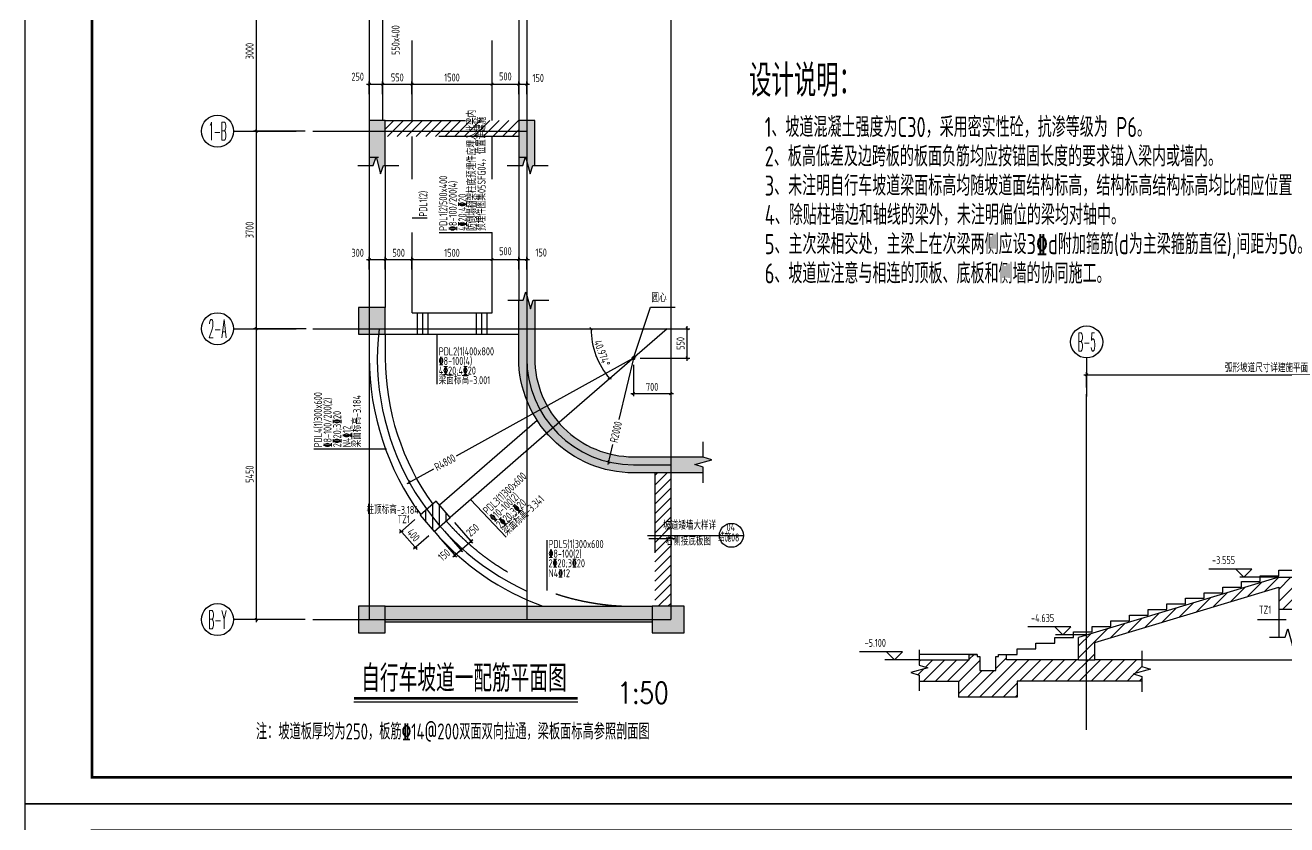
# Model space of a CAD drawing. Header units: millimetres. Extents: x -41781 to 68020, y 189188 to 426788.
# Drawn here: x -16080 to 31202, y 307210 to 337163 of the extents above; entities that cross this region are included whole.
import ezdxf
from ezdxf.enums import TextEntityAlignment as Align

# ---------------------------------------------------------------- set-up
doc = ezdxf.new("R2010")
doc.units = ezdxf.units.MM
doc.header["$LTSCALE"] = 1000
doc.header["$PDMODE"] = 35
doc.header["$PDSIZE"] = 200
doc.linetypes.add('3', pattern=[5, 3, -2])
for name, color, linetype in [('AXIS', 3, 'Continuous'), ('B-TEXT', 3, 'Continuous'), ('COLU', 7, 'Continuous'), ('DIM', 4, 'Continuous'), ('HATCH', 7, 'Continuous'), ('h填实-柱墙', 254, 'Continuous'), ('h斜线-墙', 7, 'Continuous'), ('L-AXIS', 3, 'Continuous'), ('L-dote', 253, 'Continuous'), ('L-箍筋', 1, 'Continuous'), ('Q-AXIS', 3, 'Continuous'), ('TEXT', 7, 'Continuous'), ('WALL', 3, 'Continuous'), ('图框', 4, 'Continuous'), ('梁', 4, 'Continuous'), ('梁虚线', 4, '3'), ('水平标注', 2, 'Continuous'), ('水平钢筋', 30, 'Continuous')]:
    doc.layers.add(name, color=color, linetype=linetype)
doc.styles.add('3$0$HZFS', font='txt.shx', dxfattribs={"width": 0.7, "bigfont": 'hzfs.shx'})
doc.styles.add('_HZTXT', font='txt.shx', dxfattribs={"width": 0.7, "bigfont": 'HZTXT.shx'})
doc.styles.add('_TCH_AXIS', font='COMPLEX', dxfattribs={"bigfont": 'GBCBIG'})
doc.styles.add('COMPLEX', font='tssdeng.shx', dxfattribs={"width": 0.7, "bigfont": 'tssdchn.shx'})
doc.styles.add('TSSD_Dimension', font='Tssdeng.shx', dxfattribs={"width": 0.7, "bigfont": 'hztxt.shx'})
doc.styles.add('TSSD_Label', font='Tssdeng.shx', dxfattribs={"width": 0.7, "bigfont": 'hztxt.shx'})
doc.styles.add('TSSD_REIN', font='Tssdeng.shx', dxfattribs={"width": 0.7, "bigfont": 'hztxt.shx'})
doc.dimstyles.new('TSSD_50_100', dxfattribs={"dimtxt": 300, "dimasz": 100, "dimexe": 100, "dimexo": 250, "dimgap": 100, "dimtad": 1, "dimdec": 0, "dimlfac": 0.5, "dimzin": 0, "dimdsep": 46, "dimtxsty": 'TSSD_Dimension', "dimblk": 'ARCHTICK', "dimcen": 0, "dimdle": 100, "dimclrt": 7, "dimadec": 0, "dimazin": 0, "dimtfac": 1, "dimtdec": 0, "dimtix": 1, "dimtmove": 2, "dimatfit": 3, "dimfxl": 1, "dimtolj": 1, "dimtzin": 0, "dimarcsym": 0})

# ---------------------------------------------------------------- blocks, each defined once
blk = doc.blocks.new('A$C35F87531')
at = {"layer": '图框'}
blk.add_lwpolyline([(0, 0), (0, 59400), (84100, 59400), (84100, 0)], close=True, dxfattribs=at)
at = {"layer": '图框', "const_width": 100}
blk.add_lwpolyline([(2500, 1000), (83100, 1000), (83100, 58400), (2500, 58400)], close=True, dxfattribs=at)
blk = doc.blocks.new('_ArchTick')
at = {"color": 0, "linetype": 'ByBlock', "const_width": 0.4}
blk.add_lwpolyline([(-0.5, -0.5), (0.5, 0.5)], dxfattribs=at)
blk = doc.blocks.new('*D107')
at = {"layer": 'AXIS', "color": 0, "linetype": 'ByBlock', "lineweight": -2}
for p, q in [((-5546, 325795), (-7521, 325795)), ((-7421, 325895), (-7421, 314795)), ((-5593, 314895), (-7521, 314895))]:
    blk.add_line(p, q, dxfattribs=at)
at = {"layer": 'Defpoints', "color": 0, "linetype": 'ByBlock'}
for p in [(-5296, 325795), (-7421, 314895), (-5343, 314895)]:
    blk.add_point(p, dxfattribs=at)
at = {"layer": 'AXIS', "color": 0, "linetype": 'ByBlock', "lineweight": -2, "xscale": 100, "yscale": 100, "zscale": 100}
for p, rotation in [((-7421, 325795), 90), ((-7421, 314895), 270)]:
    blk.add_blockref('_ArchTick', p, dxfattribs=dict(at, rotation=rotation))
at = {"layer": 'AXIS', "color": 7, "linetype": 'ByBlock', "insert": (-7671, 320345), "char_height": 300, "attachment_point": 5, "rotation": 90, "style": 'TSSD_Dimension'}
blk.add_mtext('\\A1;5450', dxfattribs=at)
blk = doc.blocks.new('*D108')
at = {"layer": 'AXIS', "color": 0, "linetype": 'ByBlock', "lineweight": -2}
for p, q in [((-5593, 333195), (-7521, 333195)), ((-7421, 333295), (-7421, 325695)), ((-5546, 325795), (-7521, 325795))]:
    blk.add_line(p, q, dxfattribs=at)
at = {"layer": 'Defpoints', "color": 0, "linetype": 'ByBlock'}
for p in [(-5343, 333195), (-7421, 325795), (-5296, 325795)]:
    blk.add_point(p, dxfattribs=at)
at = {"layer": 'AXIS', "color": 0, "linetype": 'ByBlock', "lineweight": -2, "xscale": 100, "yscale": 100, "zscale": 100}
for p, rotation in [((-7421, 333195), 90), ((-7421, 325795), 270)]:
    blk.add_blockref('_ArchTick', p, dxfattribs=dict(at, rotation=rotation))
at = {"layer": 'AXIS', "color": 7, "linetype": 'ByBlock', "insert": (-7671, 329495), "char_height": 300, "attachment_point": 5, "rotation": 90, "style": 'TSSD_Dimension'}
blk.add_mtext('\\A1;3700', dxfattribs=at)
blk = doc.blocks.new('*D109')
at = {"layer": 'AXIS', "color": 0, "linetype": 'ByBlock', "lineweight": -2}
for p, q in [((-5593, 339195), (-7521, 339195)), ((-7421, 339295), (-7421, 333095)), ((-5593, 333195), (-7521, 333195))]:
    blk.add_line(p, q, dxfattribs=at)
at = {"layer": 'Defpoints', "color": 0, "linetype": 'ByBlock'}
for p in [(-5343, 339195), (-7421, 333195), (-5343, 333195)]:
    blk.add_point(p, dxfattribs=at)
at = {"layer": 'AXIS', "color": 0, "linetype": 'ByBlock', "lineweight": -2, "xscale": 100, "yscale": 100, "zscale": 100}
for p, rotation in [((-7421, 339195), 90), ((-7421, 333195), 270)]:
    blk.add_blockref('_ArchTick', p, dxfattribs=dict(at, rotation=rotation))
at = {"layer": 'AXIS', "color": 7, "linetype": 'ByBlock', "insert": (-7671, 336195), "char_height": 300, "attachment_point": 5, "rotation": 90, "style": 'TSSD_Dimension'}
blk.add_mtext('\\A1;3000', dxfattribs=at)
blk = doc.blocks.new('*D116')
at = {"layer": 'AXIS', "color": 0, "linetype": 'ByBlock', "lineweight": -2}
for p, q in [((-3284, 334956), (-2584, 334956)), ((-3184, 334578), (-3184, 335056)), ((-2684, 334578), (-2684, 335056))]:
    blk.add_line(p, q, dxfattribs=at)
at = {"layer": 'Defpoints', "color": 0, "linetype": 'ByBlock'}
for p in [(-2684, 334956), (-3184, 334328), (-2684, 334328)]:
    blk.add_point(p, dxfattribs=at)
at = {"layer": 'AXIS', "color": 0, "linetype": 'ByBlock', "lineweight": -2, "xscale": 100, "yscale": 100, "zscale": 100, "rotation": 180}
blk.add_blockref('_ArchTick', (-3184, 334956), dxfattribs=at)
at = {"layer": 'AXIS', "color": 0, "linetype": 'ByBlock', "lineweight": -2, "xscale": 100, "yscale": 100, "zscale": 100}
blk.add_blockref('_ArchTick', (-2684, 334956), dxfattribs=at)
at = {"layer": 'AXIS', "color": 7, "linetype": 'ByBlock', "insert": (-3620, 335236), "char_height": 300, "attachment_point": 5, "style": 'TSSD_Dimension'}
blk.add_mtext('\\A1;250', dxfattribs=at)
blk = doc.blocks.new('*D117')
at = {"layer": 'AXIS', "color": 0, "linetype": 'ByBlock', "lineweight": -2}
for p, q in [((-2784, 334956), (-1484, 334956)), ((-2684, 334578), (-2684, 335056)), ((-1584, 334578), (-1584, 335056))]:
    blk.add_line(p, q, dxfattribs=at)
at = {"layer": 'Defpoints', "color": 0, "linetype": 'ByBlock'}
for p in [(-1584, 334956), (-2684, 334328), (-1584, 334328)]:
    blk.add_point(p, dxfattribs=at)
at = {"layer": 'AXIS', "color": 0, "linetype": 'ByBlock', "lineweight": -2, "xscale": 100, "yscale": 100, "zscale": 100, "rotation": 180}
blk.add_blockref('_ArchTick', (-2684, 334956), dxfattribs=at)
at = {"layer": 'AXIS', "color": 0, "linetype": 'ByBlock', "lineweight": -2, "xscale": 100, "yscale": 100, "zscale": 100}
blk.add_blockref('_ArchTick', (-1584, 334956), dxfattribs=at)
at = {"layer": 'AXIS', "color": 7, "linetype": 'ByBlock', "insert": (-2134, 335206), "char_height": 300, "attachment_point": 5, "style": 'TSSD_Dimension'}
blk.add_mtext('\\A1;550', dxfattribs=at)
blk = doc.blocks.new('*D118')
at = {"layer": 'AXIS', "color": 0, "linetype": 'ByBlock', "lineweight": -2}
for p, q in [((-1684, 334956), (1516, 334956)), ((-1584, 334578), (-1584, 335056)), ((1416, 334578), (1416, 335056))]:
    blk.add_line(p, q, dxfattribs=at)
at = {"layer": 'Defpoints', "color": 0, "linetype": 'ByBlock'}
for p in [(1416, 334956), (-1584, 334328), (1416, 334328)]:
    blk.add_point(p, dxfattribs=at)
at = {"layer": 'AXIS', "color": 0, "linetype": 'ByBlock', "lineweight": -2, "xscale": 100, "yscale": 100, "zscale": 100, "rotation": 180}
blk.add_blockref('_ArchTick', (-1584, 334956), dxfattribs=at)
at = {"layer": 'AXIS', "color": 0, "linetype": 'ByBlock', "lineweight": -2, "xscale": 100, "yscale": 100, "zscale": 100}
blk.add_blockref('_ArchTick', (1416, 334956), dxfattribs=at)
at = {"layer": 'AXIS', "color": 7, "linetype": 'ByBlock', "insert": (-84, 335206), "char_height": 300, "attachment_point": 5, "style": 'TSSD_Dimension'}
blk.add_mtext('\\A1;1500', dxfattribs=at)
blk = doc.blocks.new('*D119')
at = {"layer": 'AXIS', "color": 0, "linetype": 'ByBlock', "lineweight": -2}
for p, q in [((1316, 334956), (2516, 334956)), ((1416, 334578), (1416, 335056)), ((2416, 334578), (2416, 335056))]:
    blk.add_line(p, q, dxfattribs=at)
at = {"layer": 'Defpoints', "color": 0, "linetype": 'ByBlock'}
for p in [(2416, 334956), (1416, 334328), (2416, 334328)]:
    blk.add_point(p, dxfattribs=at)
at = {"layer": 'AXIS', "color": 0, "linetype": 'ByBlock', "lineweight": -2, "xscale": 100, "yscale": 100, "zscale": 100, "rotation": 180}
blk.add_blockref('_ArchTick', (1416, 334956), dxfattribs=at)
at = {"layer": 'AXIS', "color": 0, "linetype": 'ByBlock', "lineweight": -2, "xscale": 100, "yscale": 100, "zscale": 100}
blk.add_blockref('_ArchTick', (2416, 334956), dxfattribs=at)
at = {"layer": 'AXIS', "color": 7, "linetype": 'ByBlock', "insert": (1916, 335246), "char_height": 300, "attachment_point": 5, "style": 'TSSD_Dimension'}
blk.add_mtext('\\A1;500', dxfattribs=at)
blk = doc.blocks.new('*D120')
at = {"layer": 'AXIS', "color": 0, "linetype": 'ByBlock', "lineweight": -2}
for p, q in [((2316, 334956), (2816, 334956)), ((2416, 334578), (2416, 335056)), ((2716, 334578), (2716, 335056))]:
    blk.add_line(p, q, dxfattribs=at)
at = {"layer": 'Defpoints', "color": 0, "linetype": 'ByBlock'}
for p in [(2716, 334956), (2416, 334328), (2716, 334328)]:
    blk.add_point(p, dxfattribs=at)
at = {"layer": 'AXIS', "color": 0, "linetype": 'ByBlock', "lineweight": -2, "xscale": 100, "yscale": 100, "zscale": 100, "rotation": 180}
blk.add_blockref('_ArchTick', (2416, 334956), dxfattribs=at)
at = {"layer": 'AXIS', "color": 0, "linetype": 'ByBlock', "lineweight": -2, "xscale": 100, "yscale": 100, "zscale": 100}
blk.add_blockref('_ArchTick', (2716, 334956), dxfattribs=at)
at = {"layer": 'AXIS', "color": 7, "linetype": 'ByBlock', "insert": (3147, 335186), "char_height": 300, "attachment_point": 5, "style": 'TSSD_Dimension'}
blk.add_mtext('\\A1;150', dxfattribs=at)
blk = doc.blocks.new('*D121')
at = {"layer": 'AXIS', "color": 0, "linetype": 'ByBlock', "lineweight": -2}
for p, q in [((-3284, 328388), (-2484, 328388)), ((-3184, 328010), (-3184, 328488)), ((-2584, 328010), (-2584, 328488))]:
    blk.add_line(p, q, dxfattribs=at)
at = {"layer": 'Defpoints', "color": 0, "linetype": 'ByBlock'}
for p in [(-2584, 328388), (-3184, 327760), (-2584, 327760)]:
    blk.add_point(p, dxfattribs=at)
at = {"layer": 'AXIS', "color": 0, "linetype": 'ByBlock', "lineweight": -2, "xscale": 100, "yscale": 100, "zscale": 100, "rotation": 180}
blk.add_blockref('_ArchTick', (-3184, 328388), dxfattribs=at)
at = {"layer": 'AXIS', "color": 0, "linetype": 'ByBlock', "lineweight": -2, "xscale": 100, "yscale": 100, "zscale": 100}
blk.add_blockref('_ArchTick', (-2584, 328388), dxfattribs=at)
at = {"layer": 'AXIS', "color": 7, "linetype": 'ByBlock', "insert": (-3620, 328638), "char_height": 300, "attachment_point": 5, "style": 'TSSD_Dimension'}
blk.add_mtext('\\A1;300', dxfattribs=at)
blk = doc.blocks.new('*D122')
at = {"layer": 'AXIS', "color": 0, "linetype": 'ByBlock', "lineweight": -2}
for p, q in [((-2684, 328388), (-1484, 328388)), ((-2584, 328010), (-2584, 328488)), ((-1584, 328010), (-1584, 328488))]:
    blk.add_line(p, q, dxfattribs=at)
at = {"layer": 'Defpoints', "color": 0, "linetype": 'ByBlock'}
for p in [(-1584, 328388), (-2584, 327760), (-1584, 327760)]:
    blk.add_point(p, dxfattribs=at)
at = {"layer": 'AXIS', "color": 0, "linetype": 'ByBlock', "lineweight": -2, "xscale": 100, "yscale": 100, "zscale": 100, "rotation": 180}
blk.add_blockref('_ArchTick', (-2584, 328388), dxfattribs=at)
at = {"layer": 'AXIS', "color": 0, "linetype": 'ByBlock', "lineweight": -2, "xscale": 100, "yscale": 100, "zscale": 100}
blk.add_blockref('_ArchTick', (-1584, 328388), dxfattribs=at)
at = {"layer": 'AXIS', "color": 7, "linetype": 'ByBlock', "insert": (-2084, 328638), "char_height": 300, "attachment_point": 5, "style": 'TSSD_Dimension'}
blk.add_mtext('\\A1;500', dxfattribs=at)
blk = doc.blocks.new('*D123')
at = {"layer": 'AXIS', "color": 0, "linetype": 'ByBlock', "lineweight": -2}
for p, q in [((-1684, 328388), (1516, 328388)), ((-1584, 328010), (-1584, 328488)), ((1416, 328010), (1416, 328488))]:
    blk.add_line(p, q, dxfattribs=at)
at = {"layer": 'Defpoints', "color": 0, "linetype": 'ByBlock'}
for p in [(1416, 328388), (-1584, 327760), (1416, 327760)]:
    blk.add_point(p, dxfattribs=at)
at = {"layer": 'AXIS', "color": 0, "linetype": 'ByBlock', "lineweight": -2, "xscale": 100, "yscale": 100, "zscale": 100, "rotation": 180}
blk.add_blockref('_ArchTick', (-1584, 328388), dxfattribs=at)
at = {"layer": 'AXIS', "color": 0, "linetype": 'ByBlock', "lineweight": -2, "xscale": 100, "yscale": 100, "zscale": 100}
blk.add_blockref('_ArchTick', (1416, 328388), dxfattribs=at)
at = {"layer": 'AXIS', "color": 7, "linetype": 'ByBlock', "insert": (-84, 328638), "char_height": 300, "attachment_point": 5, "style": 'TSSD_Dimension'}
blk.add_mtext('\\A1;1500', dxfattribs=at)
blk = doc.blocks.new('*D124')
at = {"layer": 'AXIS', "color": 0, "linetype": 'ByBlock', "lineweight": -2}
for p, q in [((1316, 328388), (2516, 328388)), ((1416, 328010), (1416, 328488)), ((2416, 328010), (2416, 328488))]:
    blk.add_line(p, q, dxfattribs=at)
at = {"layer": 'Defpoints', "color": 0, "linetype": 'ByBlock'}
for p in [(2416, 328388), (1416, 327760), (2416, 327760)]:
    blk.add_point(p, dxfattribs=at)
at = {"layer": 'AXIS', "color": 0, "linetype": 'ByBlock', "lineweight": -2, "xscale": 100, "yscale": 100, "zscale": 100, "rotation": 180}
blk.add_blockref('_ArchTick', (1416, 328388), dxfattribs=at)
at = {"layer": 'AXIS', "color": 0, "linetype": 'ByBlock', "lineweight": -2, "xscale": 100, "yscale": 100, "zscale": 100}
blk.add_blockref('_ArchTick', (2416, 328388), dxfattribs=at)
at = {"layer": 'AXIS', "color": 7, "linetype": 'ByBlock', "insert": (1916, 328698), "char_height": 300, "attachment_point": 5, "style": 'TSSD_Dimension'}
blk.add_mtext('\\A1;500', dxfattribs=at)
blk = doc.blocks.new('*D125')
at = {"layer": 'AXIS', "color": 0, "linetype": 'ByBlock', "lineweight": -2}
for p, q in [((2316, 328388), (2816, 328388)), ((2416, 328010), (2416, 328488)), ((2716, 328010), (2716, 328488))]:
    blk.add_line(p, q, dxfattribs=at)
at = {"layer": 'Defpoints', "color": 0, "linetype": 'ByBlock'}
for p in [(2716, 328388), (2416, 327760), (2716, 327760)]:
    blk.add_point(p, dxfattribs=at)
at = {"layer": 'AXIS', "color": 0, "linetype": 'ByBlock', "lineweight": -2, "xscale": 100, "yscale": 100, "zscale": 100, "rotation": 180}
blk.add_blockref('_ArchTick', (2416, 328388), dxfattribs=at)
at = {"layer": 'AXIS', "color": 0, "linetype": 'ByBlock', "lineweight": -2, "xscale": 100, "yscale": 100, "zscale": 100}
blk.add_blockref('_ArchTick', (2716, 328388), dxfattribs=at)
at = {"layer": 'AXIS', "color": 7, "linetype": 'ByBlock', "insert": (3257, 328648), "char_height": 300, "attachment_point": 5, "style": 'TSSD_Dimension'}
blk.add_mtext('\\A1;150', dxfattribs=at)
blk = doc.blocks.new('*D110')
at = {"layer": 'AXIS', "color": 0, "linetype": 'ByBlock', "lineweight": -2}
for p, q in [((6716, 324444), (6716, 323266)), ((8116, 324444), (8116, 323266)), ((6616, 323366), (8216, 323366))]:
    blk.add_line(p, q, dxfattribs=at)
at = {"layer": 'Defpoints', "color": 0, "linetype": 'ByBlock'}
for p in [(6716, 324694), (8116, 324694), (8116, 323366)]:
    blk.add_point(p, dxfattribs=at)
at = {"layer": 'AXIS', "color": 0, "linetype": 'ByBlock', "lineweight": -2, "xscale": 100, "yscale": 100, "zscale": 100, "rotation": 180}
blk.add_blockref('_ArchTick', (6716, 323366), dxfattribs=at)
at = {"layer": 'AXIS', "color": 0, "linetype": 'ByBlock', "lineweight": -2, "xscale": 100, "yscale": 100, "zscale": 100}
blk.add_blockref('_ArchTick', (8116, 323366), dxfattribs=at)
at = {"layer": 'AXIS', "color": 7, "linetype": 'ByBlock', "insert": (7416, 323616), "char_height": 300, "attachment_point": 5, "style": 'TSSD_Dimension'}
blk.add_mtext('\\A1;700', dxfattribs=at)
blk = doc.blocks.new('*D111')
at = {"layer": 'AXIS', "color": 0, "linetype": 'ByBlock', "lineweight": -2}
for p, q in [((6804, 324742), (75, 321019)), ((-1770, 319997), (-771, 320550))]:
    blk.add_line(p, q, dxfattribs=at)
at = {"layer": 'Defpoints', "color": 0, "linetype": 'ByBlock'}
for p in [(6716, 324694), (-1683, 320045)]:
    blk.add_point(p, dxfattribs=at)
at = {"layer": 'AXIS', "color": 0, "linetype": 'ByBlock', "lineweight": -2, "xscale": 100, "yscale": 100, "zscale": 100, "rotation": 208.9620242493725}
blk.add_blockref('_ArchTick', (-1683, 320045), dxfattribs=at)
at = {"layer": 'AXIS', "color": 7, "linetype": 'ByBlock', "insert": (-348, 320784), "char_height": 300, "attachment_point": 5, "rotation": 28.962, "style": 'TSSD_Dimension'}
blk.add_mtext('\\A1;R4800', dxfattribs=at)
blk = doc.blocks.new('*D112')
at = {"layer": 'AXIS', "color": 0, "linetype": 'ByBlock', "lineweight": -2}
blk.add_arc((7983, 325795), 2857, 180, 220.9737, dxfattribs=at)
at = {"layer": 'Defpoints', "color": 0, "linetype": 'ByBlock'}
for p in [(-5296, 325795), (7983, 325795), (8116, 325795), (5207, 325120), (3470, 321875)]:
    blk.add_point(p, dxfattribs=at)
at = {"layer": 'AXIS', "color": 0, "linetype": 'ByBlock', "lineweight": -2, "xscale": 100, "yscale": 100, "zscale": 100}
for p, rotation in [((5126, 325795), 89.99999999999608), ((5826, 323921), 310.973660195634)]:
    blk.add_blockref('_ArchTick', p, dxfattribs=dict(at, rotation=rotation))
at = {"layer": 'AXIS', "color": 7, "linetype": 'ByBlock', "insert": (5541, 324882), "char_height": 300, "attachment_point": 5, "rotation": 290.4868, "style": 'TSSD_Dimension'}
blk.add_mtext('\\A1;40.974°', dxfattribs=at)
blk = doc.blocks.new('*D113')
at = {"layer": 'AXIS', "color": 0, "linetype": 'ByBlock', "lineweight": -2}
for p, q in [((6966, 325795), (8830, 325795)), ((8730, 324594), (8730, 325895)), ((6966, 324694), (8830, 324694))]:
    blk.add_line(p, q, dxfattribs=at)
at = {"layer": 'Defpoints', "color": 0, "linetype": 'ByBlock'}
for p in [(6716, 325795), (8730, 325795), (6716, 324694)]:
    blk.add_point(p, dxfattribs=at)
at = {"layer": 'AXIS', "color": 0, "linetype": 'ByBlock', "lineweight": -2, "xscale": 100, "yscale": 100, "zscale": 100}
for p, rotation in [((8730, 325795), 90), ((8730, 324694), 270)]:
    blk.add_blockref('_ArchTick', p, dxfattribs=dict(at, rotation=rotation))
at = {"layer": 'AXIS', "color": 7, "linetype": 'ByBlock', "insert": (8480, 325244), "char_height": 300, "attachment_point": 5, "rotation": 90, "style": 'TSSD_Dimension'}
blk.add_mtext('\\A1;550', dxfattribs=at)
blk = doc.blocks.new('*D114')
at = {"layer": 'AXIS', "color": 0, "linetype": 'ByBlock', "lineweight": -2}
for p, q in [((-1472, 318642), (-2057, 318135)), ((-1391, 317521), (-2047, 318276)), ((-948, 318038), (-1532, 317531))]:
    blk.add_line(p, q, dxfattribs=at)
at = {"layer": 'Defpoints', "color": 0, "linetype": 'ByBlock'}
for p in [(-1284, 318806), (-1982, 318200), (-759, 318202)]:
    blk.add_point(p, dxfattribs=at)
at = {"layer": 'AXIS', "color": 0, "linetype": 'ByBlock', "lineweight": -2, "xscale": 100, "yscale": 100, "zscale": 100}
for p, rotation in [((-1982, 318200), 130.9736600537028), ((-1457, 317596), 310.9736600537028)]:
    blk.add_blockref('_ArchTick', p, dxfattribs=dict(at, rotation=rotation))
at = {"layer": 'AXIS', "color": 7, "linetype": 'ByBlock', "insert": (-1530, 318062), "char_height": 300, "attachment_point": 5, "rotation": 310.9737, "style": 'TSSD_Dimension'}
blk.add_mtext('\\A1;400', dxfattribs=at)
blk = doc.blocks.new('*D115')
at = {"layer": 'AXIS', "color": 0, "linetype": 'ByBlock', "lineweight": -2}
for p, q in [((-368, 318211), (310, 317430)), ((-595, 318014), (83, 317233)), ((-58, 317243), (320, 317571))]:
    blk.add_line(p, q, dxfattribs=at)
at = {"layer": 'Defpoints', "color": 0, "linetype": 'ByBlock'}
for p in [(-532, 318400), (-759, 318202), (244, 317506)]:
    blk.add_point(p, dxfattribs=at)
at = {"layer": 'AXIS', "color": 0, "linetype": 'ByBlock', "lineweight": -2, "xscale": 100, "yscale": 100, "zscale": 100}
for p, rotation in [((17, 317308), 220.9706705624305), ((244, 317506), 40.97067056243043)]:
    blk.add_blockref('_ArchTick', p, dxfattribs=dict(at, rotation=rotation))
at = {"layer": 'AXIS', "color": 7, "linetype": 'ByBlock', "insert": (-380, 317320), "char_height": 300, "attachment_point": 5, "rotation": 40.9707, "style": 'TSSD_Dimension'}
blk.add_mtext('\\A1;150', dxfattribs=at)
blk = doc.blocks.new('_AXISO')
blk.add_circle((0, 0), 0.5)
at = {"layer": 'B-TEXT', "style": 'COMPLEX', "width": 1.450893}
blk.add_attdef('A', text='', height=0.56, dxfattribs=at).set_placement((0.249375, -0.28), (0.749375, -0.28), align=Align.FIT)
blk = doc.blocks.new('*D126')
at = {"layer": 'AXIS', "color": 0, "linetype": 'ByBlock', "lineweight": -2}
for p, q in [((6740, 324792), (6172, 322395)), ((5771, 320705), (5949, 321454))]:
    blk.add_line(p, q, dxfattribs=at)
at = {"layer": 'Defpoints', "color": 0, "linetype": 'ByBlock'}
for p in [(6716, 324695), (5794, 320802)]:
    blk.add_point(p, dxfattribs=at)
at = {"layer": 'AXIS', "color": 0, "linetype": 'ByBlock', "lineweight": -2, "xscale": 100, "yscale": 100, "zscale": 100, "rotation": 256.6711730488871}
blk.add_blockref('_ArchTick', (5794, 320802), dxfattribs=at)
at = {"layer": 'AXIS', "color": 7, "linetype": 'ByBlock', "insert": (6060, 321925), "char_height": 300, "attachment_point": 5, "rotation": 76.6712, "style": 'TSSD_Dimension'}
blk.add_mtext('\\A1;R2000', dxfattribs=at)
blk = doc.blocks.new('*D127')
at = {"layer": 'AXIS', "color": 0, "linetype": 'ByBlock', "lineweight": -2}
for p, q in [((-368, 318211), (310, 317430)), ((9, 318538), (687, 317757)), ((169, 317440), (697, 317898))]:
    blk.add_line(p, q, dxfattribs=at)
at = {"layer": 'Defpoints', "color": 0, "linetype": 'ByBlock'}
for p in [(-155, 318727), (-532, 318400), (621, 317833)]:
    blk.add_point(p, dxfattribs=at)
at = {"layer": 'AXIS', "color": 0, "linetype": 'ByBlock', "lineweight": -2, "xscale": 100, "yscale": 100, "zscale": 100}
for p, rotation in [((621, 317833), 40.973660053489), ((244, 317506), 220.973660053489)]:
    blk.add_blockref('_ArchTick', p, dxfattribs=dict(at, rotation=rotation))
at = {"layer": 'AXIS', "color": 7, "linetype": 'ByBlock', "insert": (690, 318250), "char_height": 300, "attachment_point": 5, "rotation": 40.9737, "style": 'TSSD_Dimension'}
blk.add_mtext('\\A1;250', dxfattribs=at)
blk = doc.blocks.new('*D148')
at = {"layer": 'AXIS', "color": 0, "linetype": 'ByBlock', "lineweight": -2}
for p, q in [((23602, 324066), (37286, 324066)), ((23702, 323587), (23702, 324166)), ((37186, 323587), (37186, 324166))]:
    blk.add_line(p, q, dxfattribs=at)
at = {"layer": 'Defpoints', "color": 0, "linetype": 'ByBlock'}
for p in [(37186, 324066), (23702, 323337), (37186, 323337)]:
    blk.add_point(p, dxfattribs=at)
at = {"layer": 'AXIS', "color": 0, "linetype": 'ByBlock', "lineweight": -2, "xscale": 100, "yscale": 100, "zscale": 100, "rotation": 180}
blk.add_blockref('_ArchTick', (23702, 324066), dxfattribs=at)
at = {"layer": 'AXIS', "color": 0, "linetype": 'ByBlock', "lineweight": -2, "xscale": 100, "yscale": 100, "zscale": 100}
blk.add_blockref('_ArchTick', (37186, 324066), dxfattribs=at)
at = {"layer": 'AXIS', "color": 7, "linetype": 'ByBlock', "insert": (30444, 324316), "char_height": 300, "attachment_point": 5, "style": 'TSSD_Dimension'}
blk.add_mtext('\\A1;弧形坡道尺寸详建施平面', dxfattribs=at)

msp = doc.modelspace()

# ---------------------------------------------------------------- hatches: boundary and pattern name
at = {"layer": 'DIM'}
h = msp.add_hatch(dxfattribs=at)
h.set_pattern_fill('ANGLE', color=256, scale=200, style=0)
h.set_pattern_definition([(0, (-6647.7, -327159.5), (0, 1397), [1016, -381]), (90, (-6647.7, -327159.5), (-1397, 9e-14), [1016, -381])])
h.paths.add_polyline_path([(-2583.5, 332994.7), (-2583.5, 332994.7), (-2583.5, 333594.7), (-3183.5, 333594.7), (-3183.5, 331912.2), (-3034.2, 331912.2), (-2932.8, 332230.7), (-2759.1, 331593.6), (-2657.8, 331912.2), (-2583.5, 331912.2)])
h.paths.add_polyline_path([(3016.5, 333594.7), (2416.5, 333594.7), (2416.5, 333594.7), (2416.5, 333594.7), (2416.5, 332994.7), (2416.5, 332994.7), (2416.5, 331912.2), (2565.8, 331912.2), (2667.1, 332230.7), (2840.9, 331593.7), (2942.2, 331912.2), (3016.5, 331912.2)])
at = {"layer": 'HATCH'}
h = msp.add_hatch(dxfattribs=at)
h.set_pattern_fill('ANSI31', color=256, scale=100, style=0)
h.set_pattern_definition([(45, (-55141.75, 46337.7), (-224.5064, 224.5064), [])])
h.paths.add_polyline_path([(31502.8, 315643.2), (36886.2, 315643.2), (36886.2, 315464), (37486.2, 315464), (37486.2, 316602), (44786.2, 318793.8), (44786.2, 316245.3), (44931.5, 316245.3), (45032.9, 316563.8), (45206.6, 315926.7), (45308, 316245.3), (45386.2, 316245.3), (45386.2, 318973.9), (45799.2, 319097.9), (51786.2, 319097.9), (51786.2, 318647.1), (52386.2, 318647.1), (52386.2, 320370.8), (53222.1, 320491.4), (54456.7, 320491.4), (54456.7, 320601.7), (54138.2, 320703.1), (54775.2, 320876.8), (54456.7, 320978.1), (54456.7, 320991.4), (53186.2, 320991.4), (52186.2, 320847.1), (51786.2, 320847.1), (51786.2, 319586.2), (45686.7, 319586.2), (37286.4, 317064), (36886.2, 317064), (36886.2, 316143.2), (35886.8, 316143.2), (35886.8, 316743.8), (35586.8, 316743.8), (35586.8, 316663.8), (35486.8, 316663.8), (35486.8, 316143.2), (34886.8, 316143.2), (34886.8, 316663.8), (34786.8, 316663.8), (34786.8, 316743.8), (34486.8, 316743.8), (34486.8, 316143.2), (31502.8, 316143.2), (31502.8, 316483.5), (30902.8, 316483.5), (23402.2, 314231.4), (23402.2, 313391.4), (20703.1, 313391.4), (20703.1, 313591.1), (20403.1, 313591.1), (20403.1, 313511.1), (20303.1, 313511.1), (20303.1, 312990.6), (19703.1, 312990.6), (19703.1, 313511.1), (19603.1, 313511.1), (19603.1, 313591.1), (19303.1, 313591.1), (19303.1, 313391.4), (17430, 313391.4), (17430, 313188.2), (17748.5, 313086.8), (17111.4, 312913.1), (17430, 312811.8), (17430, 312591.4), (18903.1, 312591.4), (18903.1, 311990.6), (21103.1, 311990.6), (21103.1, 312591.4), (25772.2, 312591.4), (25772.2, 312768.3), (25453.7, 312869.6), (26090.8, 313043.3), (25772.2, 313144.7), (25772.2, 313391.4), (24002.2, 313391.4), (24002.2, 314043.8), (30902.8, 316115.9), (30902.8, 315283.5), (31502.8, 315283.5)])
at = {"layer": 'h填实-柱墙'}
for points in [[(-2583.5, 332994.7), (-2583.5, 332994.7), (-2583.5, 333594.7), (-3183.5, 333594.7), (-3183.5, 331912.2), (-3034.2, 331912.2), (-2932.8, 332230.7), (-2759.1, 331593.6), (-2657.8, 331912.2), (-2583.5, 331912.2)], [(3016.5, 333594.7), (2416.5, 333594.7), (2416.5, 333594.7), (2416.5, 333594.7), (2416.5, 332994.7), (2416.5, 332994.7), (2416.5, 331912.2), (2565.8, 331912.2), (2667.1, 332230.7), (2840.9, 331593.7), (2942.2, 331912.2), (3016.5, 331912.2)], [(6716.5, 320394.7), (9329.1, 320394.7), (9329.1, 320603.4), (9010.5, 320704.7), (9647.6, 320878.5), (9282.1, 320994.7), (6716.5, 320994.7, -0.4142136), (3016.5, 324694.7), (3016.5, 326859), (2960.6, 326859), (2859.3, 326540.4), (2685.6, 327177.5), (2584.2, 326859), (2416.5, 326859), (2416.5, 324694.7, 0.4142136)], [(-3583.5, 325594.7), (-2583.5, 325594.7), (-2583.5, 326594.7), (-3583.5, 326594.7)], [(-3583.5, 314394.7), (-2583.5, 314394.7), (-2583.5, 315394.7), (-3583.5, 315394.7)], [(-2583.5, 315394.7), (7416.5, 315394.7), (7416.5, 314794.7), (-2583.5, 314794.7)], [(7416.5, 314394.7), (8616.5, 314394.7), (8616.5, 315394.7), (7416.5, 315394.7)]]:
    msp.add_hatch(color=256, dxfattribs=at).paths.add_polyline_path(points)
at = {"layer": 'h斜线-墙'}
h = msp.add_hatch(dxfattribs=at)
h.set_pattern_fill('ANSI31', color=256, scale=80, style=0)
h.set_pattern_definition([(45, (443.99, -327159.5), (-179.60512, 179.60512), [])])
h.paths.add_polyline_path([(-2583.5, 333594.7), (2416.5, 333594.7), (2416.5, 332994.7), (-2583.5, 332994.7)])
h = msp.add_hatch(dxfattribs=at)
h.set_pattern_fill('ANSI31', color=256, scale=80, style=0)
h.set_pattern_definition([(45, (-6647.67, -327159.5), (-179.60512, 179.60512), [])])
h.paths.add_polyline_path([(8116.5, 320394.7), (7516.5, 320394.7), (7516.5, 317219.1), (8116.5, 317219.1)])
h.paths.add_polyline_path([(8116.5, 317219.1), (7516.5, 317219.1), (7516.5, 315394.7), (8116.5, 315394.7)])
h = msp.add_hatch(dxfattribs=at)
h.set_pattern_fill('ANSI31', color=256, scale=80, angle=45, style=0)
h.set_pattern_definition([(90, (-6647.67, -327159.5), (-254, 4e-14), [])])
h.paths.add_polyline_path([(-759.1, 318202.3), (-155.1, 318726.9), (-679.7, 319330.9), (-1283.7, 318806.3)])

# ---------------------------------------------------------------- linework, layer by layer
at = {"layer": 'AXIS', "linetype": 'ByBlock'}
for p, q in [((6716.5, 324692), (7350, 326600)), ((7350, 326600), (8280, 326600))]:
    msp.add_line(p, q, dxfattribs=at)
at = {"layer": 'COLU'}
for points in [[(-3583.5, 325594.7), (-2583.5, 325594.7), (-2583.5, 326594.7), (-3583.5, 326594.7)], [(-759.1, 318202.3), (-155.1, 318726.9), (-679.7, 319330.9), (-1283.7, 318806.3)], [(-3583.5, 314394.7), (-2583.5, 314394.7), (-2583.5, 315394.7), (-3583.5, 315394.7)], [(7416.5, 314394.7), (8616.5, 314394.7), (8616.5, 315394.7), (7416.5, 315394.7)]]:
    msp.add_lwpolyline(points, close=True, dxfattribs=at)
at = {"layer": 'HATCH'}
for p, q in [((30902.8, 316483.5), (23402.2, 314231.4)), ((30902.8, 316743.8), (34786.8, 316743.8)), ((30902.8, 316483.5), (31502.8, 316483.5)), ((24002.2, 314043.8), (30902.8, 316115.9)), ((30902.8, 316115.9), (30902.8, 315283.5)), ((30902.8, 315743.8), (30902.8, 315743.8)), ((30902.8, 315283.5), (31502.8, 315283.5)), ((30902.8, 315283.5), (30902.8, 314237.5)), ((23402.2, 313391.4), (23402.2, 314231.4)), ((24002.2, 313391.4), (24002.2, 314043.8)), ((19603.1, 313591.1), (17430, 313591.1)), ((19303.1, 313591.1), (19603.1, 313591.1)), ((19303.1, 313391.4), (19303.1, 313591.1)), ((19603.1, 313591.1), (19603.1, 313511.1)), ((19603.1, 313511.1), (19703.1, 313511.1)), ((19703.1, 313511.1), (19703.1, 312990.6)), ((20303.1, 313511.1), (20403.1, 313511.1)), ((20303.1, 312990.6), (20303.1, 313511.1)), ((20403.1, 313511.1), (20403.1, 313591.1)), ((20403.1, 313591.1), (21103.2, 313591.1)), ((20703.1, 313391.4), (20703.1, 313591.1)), ((17430, 313391.4), (19303.1, 313391.4)), ((23402.2, 313391.4), (20703.1, 313391.4)), ((25772.2, 313391.4), (24002.2, 313391.4)), ((17430, 312591.4), (18903.1, 312591.4)), ((18903.1, 312590.6), (18903.1, 311990.6)), ((19703.1, 312990.6), (20303.1, 312990.6)), ((25772.2, 312591.4), (21103.1, 312591.4)), ((21103.1, 312591.4), (21103.1, 311990.6)), ((21103.1, 311990.6), (18903.1, 311990.6))]:
    msp.add_line(p, q, dxfattribs=at)
for points in [[(-3613.3, 331912.2), (-3034.2, 331912.2), (-2932.8, 332230.7), (-2759.1, 331593.6), (-2657.8, 331912.2), (-2078.6, 331912.2)], [(1986.7, 331912.2), (2565.8, 331912.2), (2667.1, 332230.7), (2840.9, 331593.7), (2942.2, 331912.2), (3521.4, 331912.2)], [(2005.1, 326859), (2584.2, 326859), (2685.6, 327177.5), (2859.3, 326540.4), (2960.6, 326859), (3539.8, 326859)], [(9329.1, 320024.2), (9329.1, 320603.4), (9010.5, 320704.7), (9647.6, 320878.5), (9329.1, 320979.8), (9329.1, 321558.9)], [(21103.2, 313591.1), (21103.2, 313801.1), (21803.1, 313801.1), (21803.1, 314011.4), (22503.1, 314011.4), (22503.1, 314221.6), (23203.1, 314221.6), (23203.1, 314431.9), (23903.1, 314431.9), (23903.1, 314641.9), (24603, 314641.9), (24603, 314852.1), (25303, 314852.1), (25303, 315062.3), (26003, 315062.3), (26003, 315272.6), (26703, 315272.6), (26703, 315482.6), (27402.9, 315482.6), (27402.9, 315692.8), (28102.9, 315692.8), (28102.9, 315903.1), (28802.9, 315903.1), (28802.9, 316113.3), (29502.9, 316113.3), (29502.9, 316323.3), (30202.8, 316323.3), (30202.8, 316533.5), (30902.8, 316533.5), (30902.8, 316743.8)], [(30558.2, 314237.5), (31137.4, 314237.5), (31238.7, 314556), (31412.5, 313918.9), (31513.8, 314237.5), (32093, 314237.5)], [(17430, 313767.3), (17430, 313188.2), (17748.5, 313086.8), (17111.4, 312913.1), (17430, 312811.8), (17430, 312232.6)], [(25772.2, 313723.8), (25772.2, 313144.7), (26090.8, 313043.3), (25453.7, 312869.6), (25772.2, 312768.3), (25772.2, 312189.1)]]:
    msp.add_lwpolyline(points, dxfattribs=at)
at = {"layer": 'h填实-柱墙'}
for points in [[(23402.2, 313391.4), (24002.2, 313391.4)], [(25772.2, 313391.4), (59042.3, 313391.4)]]:
    msp.add_lwpolyline(points, dxfattribs=at)
at = {"layer": 'L-AXIS'}
for p, q in [((-8273.7, 333194.7), (-5926.1, 333194.7)), ((-8273.7, 325794.7), (-5926.1, 325794.7)), ((23702.2, 324698.1), (23702.2, 323249.5)), ((-5842.9, 314894.7), (-8273.7, 314894.7))]:
    msp.add_line(p, q, dxfattribs=at)
at = {"layer": 'L-dote', "ltscale": 10}
for p, q in [((2716.5, 343843.7), (2716.5, 314894.7)), ((-3183.5, 343343.7), (-3183.5, 314894.7)), ((8116.5, 343246.1), (8116.5, 314894.7)), ((-5296.2, 333194.7), (2716.5, 333194.7)), ((-5296.2, 325794.7), (8116.5, 325794.7)), ((7983.1, 325794.7), (3469.9, 321875.2)), ((23702.2, 310770), (23702.2, 323337.3)), ((6716.5, 320694.7), (8116.5, 320694.7)), ((-5296.2, 314894.7), (8116.5, 314894.7))]:
    msp.add_line(p, q, dxfattribs=at)
for centre, radius, start, end in [((6716.5, 324694), 9600, 173.4162, 245.37575), ((6716.5, 324694.7), 4000, 180, 270)]:
    msp.add_arc(centre, radius, start, end, dxfattribs=at)
at = {"layer": 'L-箍筋', "const_width": 50}
for points in [[(-1381.8, 326394.7), (-1381.8, 325594.7)], [(-1181.8, 326394.7), (-1181.8, 325594.7)], [(-981.8, 326394.7), (-981.8, 325594.7)], [(831.1, 326394.7), (831.1, 325594.7)], [(1031.1, 326394.7), (1031.1, 325594.7)], [(1231.1, 326394.7), (1231.1, 325594.7)]]:
    msp.add_lwpolyline(points, dxfattribs=at)
at = {"layer": 'Q-AXIS', "const_width": 75}
msp.add_lwpolyline([(6681.7, 324706, 1), (6751.3, 324678, 1)], format="xyb", close=True, dxfattribs=at)
at = {"layer": 'TEXT', "color": 2}
for p, q in [((7238.2, 318052.9), (10835.3, 318052.9)), ((30902.8, 316483.5), (29443, 316483.5)), ((30102.9, 314899.8), (31174.1, 314899.8)), ((23702.2, 314321.4), (22528.3, 314321.4)), ((17430, 313391.4), (16138.3, 313391.4))]:
    msp.add_line(p, q, dxfattribs=at)
at = {"layer": 'TEXT', "color": 2, "const_width": 50}
msp.add_lwpolyline([(7280.9, 317927.7), (8269.4, 317927.7)], dxfattribs=at)
at = {"layer": 'TEXT', "color": 2}
for points in [[(29288.2, 316783.5), (29588.2, 316483.5), (29888.2, 316783.5), (28276.3, 316783.5)], [(22508.3, 314621.4), (22808.3, 314321.4), (23108.3, 314621.4), (21496.3, 314621.4)], [(16201.9, 313691.1), (16501.9, 313391.1), (16801.9, 313691.1), (15190, 313691.1)]]:
    msp.add_lwpolyline(points, dxfattribs=at)
at = {"layer": 'TEXT', "const_width": 100}
msp.add_lwpolyline([(4628.8, 311946.8), (-3760.9, 311946.8)], dxfattribs=at)
at = {"layer": 'TEXT'}
msp.add_lwpolyline([(4628.8, 311796.8), (-3760.9, 311796.8)], dxfattribs=at)
at = {"layer": 'TEXT', "color": 2}
msp.add_circle((10386.6, 318052.9), 448.7, dxfattribs=at)
at = {"layer": 'WALL', "linetype": '3'}
msp.add_line((7516.5, 320394.7), (7516.5, 315394.7), dxfattribs=at)
at = {"layer": 'WALL'}
msp.add_line((8116.5, 320394.7), (8116.5, 315394.7), dxfattribs=at)
for points in [[(-2583.5, 331912.2), (-2583.5, 333594.7), (-3183.5, 333594.7), (-3183.5, 331912.2)], [(3016.5, 331912.2), (3016.5, 333594.7), (2416.5, 333594.7), (2416.5, 331912.2)]]:
    msp.add_lwpolyline(points, dxfattribs=at)
at = {"layer": 'WALL', "linetype": '3'}
msp.add_lwpolyline([(-2583.5, 333594.7), (2416.5, 333594.7), (2416.5, 332994.7), (-2583.5, 332994.7)], close=True, dxfattribs=at)
at = {"layer": 'WALL'}
for points in [[(9329.1, 320394.7), (6716.5, 320394.7, -0.4142136), (2416.5, 324694.7), (2416.5, 326859)], [(3016.5, 326859), (3016.5, 324694.7, 0.4142136), (6716.5, 320994.7), (9329.1, 320994.7)]]:
    msp.add_lwpolyline(points, format="xyb", dxfattribs=at)
msp.add_lwpolyline([(-2583.5, 315394.7), (7416.5, 315394.7), (7416.5, 314794.7), (-2583.5, 314794.7)], close=True, dxfattribs=at)
at = {"layer": '梁'}
for p, q in [((2416.5, 338994.7), (2416.5, 333594.7)), ((-2683.5, 338329.6), (-2683.5, 333594.7)), ((-2583.5, 333194.7), (2416.5, 333194.7)), ((2416.5, 332994.7), (2416.5, 326859)), ((-2583.5, 331912.2), (-2583.5, 326594.7)), ((-3183.5, 325594.9), (-3183.5, 324705.9)), ((-2583.5, 325594.7), (2416.5, 325594.7)), ((-2583.5, 325594.7), (-2583.5, 324698.8)), ((3108.3, 322355.7), (-548.5, 319179.9)), ((3469.9, 321875.2), (-155.1, 318726.9))]:
    msp.add_line(p, q, dxfattribs=at)
for radius, start, end in [(9900, 179.93518, 216.33871), (9300, 179.97463, 216.03896), (9900, 220.97373, 249.95018)]:
    msp.add_arc((6716.5, 324694.7), radius, start, end, dxfattribs=at)
at = {"layer": '梁虚线'}
for p, q in [((-1583.5, 333594.7), (-1583.5, 338994.7)), ((1416.5, 333594.7), (1416.5, 338994.7)), ((-1583.5, 326394.7), (-1583.5, 332994.7)), ((1416.5, 326394.7), (1416.5, 332994.7)), ((-1583.5, 326394.7), (1416.5, 326394.7))]:
    msp.add_line(p, q, dxfattribs=at)
msp.add_arc((6716.5, 324694.7), 9300, 220.97374, 270, dxfattribs=at)
at = {"layer": '水平标注'}
for p, q in [((-1015.4, 329930), (-1583.5, 329930)), ((-565, 329400), (1416.5, 329400)), ((-640, 323716.1), (-640, 325594.7)), ((-5258.5, 321290.6), (-2544.2, 321290.6)), ((1948.1, 317987.1), (604.8, 319400.9)), ((3474.1, 317876.9), (3474.1, 315989.5))]:
    msp.add_line(p, q, dxfattribs=at)

# ---------------------------------------------------------------- block references
at = {"layer": 'L-AXIS'}
ref = msp.add_blockref('_AXISO', (-8873.7, 333194.7), dxfattribs=dict(at, xscale=1199.999999999998, yscale=1200, zscale=1200, rotation=359.9996457873818))
ref.add_attrib('A', '1-B', dxfattribs={"color": 7, "height": 678.82, "rotation": 359.99965, "style": '_TCH_AXIS', "width": 0.362069}).set_placement((-9213.1, 332855.3), (-8534.3, 332855.3), align=Align.FIT)
ref = msp.add_blockref('_AXISO', (-8873.7, 325794.7), dxfattribs=dict(at, xscale=1199.999999999998, yscale=1200, zscale=1200, rotation=359.9996457873818))
ref.add_attrib('A', '2-A', dxfattribs={"color": 7, "height": 678.82, "rotation": 359.99965, "style": '_TCH_AXIS', "width": 0.328125}).set_placement((-9213.1, 325455.3), (-8534.3, 325455.3), align=Align.FIT)
ref = msp.add_blockref('_AXISO', (23702.2, 325298.1), dxfattribs=dict(at, xscale=1199.999999999998, yscale=1200, zscale=1200, rotation=359.9996457873818))
ref.add_attrib('A', 'B-5', dxfattribs={"color": 7, "height": 678.82, "rotation": 359.99965, "style": '_TCH_AXIS', "width": 0.33871}).set_placement((23362.8, 324958.7), (24041.7, 324958.7), align=Align.FIT)
ref = msp.add_blockref('_AXISO', (-8873.7, 314894.7), dxfattribs=dict(at, xscale=1199.999999999998, yscale=1200, zscale=1200, rotation=359.9996457873818))
ref.add_attrib('A', 'B-Y', dxfattribs={"color": 7, "height": 678.82, "rotation": 359.99965, "style": '_TCH_AXIS', "width": 0.313433}).set_placement((-9213.1, 314555.3), (-8534.3, 314555.3), align=Align.FIT)
at = {"layer": '图框'}
for p in [(-16079.8, 307988.1), (-16079.8, 248588.1)]:
    msp.add_blockref('A$C35F87531', p, dxfattribs=at)

# ---------------------------------------------------------------- texts
at = {"layer": 'TEXT'}
for s, height, style, width, p in [('设计说明：', 1200, 'TSSD_REIN', 0.7, (11047.3, 334486.7, -1036.2)), ('1、坡道混凝土强度为C30，采用密实性砼，抗渗等级为 P6。', 750, 'TSSD_REIN', 0.7, (11636.7, 332973.2)), ('2、板高低差及边跨板的板面负筋均应按锚固长度的要求锚入梁内或墙内。', 750, 'TSSD_REIN', 0.7, (11636.7, 331876.5)), ('3、未注明自行车坡道梁面标高均随坡道面结构标高，结构标高结构标高均比相应位置建筑标高低 50mm。', 750, 'TSSD_REIN', 0.7, (11636.7, 330779.9)), ('4、除贴柱墙边和轴线的梁外，未注明偏位的梁均对轴中。', 750, 'TSSD_REIN', 0.7, (11636.7, 329683.3)), ('5、主次梁相交处，主梁上在次梁两侧应设3%%132d附加箍筋(d为主梁箍筋直径),间距为50。', 750, 'TSSD_REIN', 0.7, (11636.7, 328586.6)), ('6、坡道应注意与相连的顶板、底板和侧墙的协同施工。', 750, 'TSSD_REIN', 0.7, (11636.7, 327490)), ('1:50', 800, '_HZTXT', 0.8, (6115.1, 311750.8)), ('注：坡道板厚均为250，板筋%%13214@200双面双向拉通，梁板面标高参照剖面图', 600, 'TSSD_REIN', 0.7, (-7432.8, 310405.3))]:
    msp.add_text(s, height=height, dxfattribs=dict(at, style=style, width=width)).set_placement(p)
at = {"layer": 'TEXT', "color": 2, "style": 'TSSD_Label'}
for s, width, p in [('圆心', 0.7, (7958.2, 326700.7)), ('坡道矮墙大样详', 0.7, (9813.5, 318178.5)), ('04', 0.7, (10525.6, 318120.6)), ('右侧接底板图', 0.7, (9622.1, 317587.7)), ('结施08', 0.6, (10680.5, 317732.3)), ('-3.555', 0.7, (29264.8, 316887)), ('TZ1', 0.7, (30622.3, 315025.4)), ('-4.635', 0.7, (22485.5, 314714.9)), ('-5.100', 0.7, (16179.1, 313784.6))]:
    msp.add_text(s, height=300, dxfattribs=dict(at, width=width)).set_placement(p, align=Align.BOTTOM_RIGHT)
at = {"layer": 'TEXT', "style": '3$0$HZFS', "text_generation_flag": 6, "width": 0.7}
msp.add_text('自行车坡道一配筋平面图', height=1000, rotation=180, dxfattribs=at).set_placement((-3484.2, 312193))
at = {"layer": '水平标注', "style": 'TSSD_REIN', "width": 0.7}
for s, rotation, p in [('防倒塌棚架柱底预埋件应埋入此梁内', 90, (815, 329460)), ('预埋件图集05SFG04，位置详建施', 90, (1175, 329460)), ('PDL1(2)500x400', 90, (-265, 329460)), ('%%1328-100/200(4)', 90, (95, 329460)), ('PDL1(2)', 90, (-1015.4, 329990)), ('4%%13320;4%%13320', 90, (455, 329460)), ('PDL4(1)300x600', 90, (-4958.5, 321350.6)), ('%%1328-100/200(2)', 90, (-4598.5, 321350.6)), ('2%%13320;3%%13320', 90, (-4238.5, 321350.6)), ('梁面标高-3.184', 90, (-3499, 321350.6)), ('N4%%13212', 90, (-3878.5, 321350.6)), ('PDL3(1)300x600', 43.53487, (1247.7, 318811.3)), ('%%13210-100(2)', 43.53487, (1495.7, 318550.4)), ('2%%13320;3%%13320', 43.53487, (1743.6, 318289.4)), ('梁面标高-3.341', 43.53487, (1991.6, 318028.4))]:
    msp.add_text(s, height=300, rotation=rotation, dxfattribs=at).set_placement(p)
for s, p in [('PDL2(1)400x800', (-580, 324796.1)), ('4%%13320;4%%13320', (-580, 324076.1)), ('%%1328-100(4)', (-580, 324436.1)), ('梁面标高-3.001', (-580, 323716.1)), ('柱顶标高-3.184', (-3288.1, 318856.4)), ('TZ1', (-2128.1, 318506.4)), ('PDL5(1)300x600', (3534.1, 317576.9)), ('%%1328-100(2)', (3534.1, 317216.9)), ('2%%13320;3%%13320', (3534.1, 316856.9)), ('N4%%13212', (3534.1, 316484.4))]:
    msp.add_text(s, height=300, dxfattribs=at).set_placement(p)
at = {"layer": '水平钢筋', "color": 0, "style": 'TSSD_REIN', "width": 0.65}
msp.add_text('550x400', height=300, rotation=90, dxfattribs=at).set_placement((-2048.9, 336048.2))

# ---------------------------------------------------------------- dimensions: what is measured, and where the dimension line sits
at = {"layer": 'AXIS', "linetype": 'ByBlock'}
for base, p1, p2, picture, middle in [((-7420.5, 333194.7), (-5342.9, 339194.7), (-5342.9, 333194.7), '*D109', (-7670.5, 336194.7)), ((-7420.5, 325794.7), (-5342.9, 333194.7), (-5296.2, 325794.7), '*D108', (-7670.5, 329494.7)), ((-7420.5, 314894.7), (-5296.2, 325794.7), (-5342.9, 314894.7), '*D107', (-7670.5, 320344.7)), ((8729.8, 325794.7), (6716.5, 324694), (6716.5, 325794.7), '*D113', (8479.8, 325244.4))]:
    dim = msp.add_linear_dim(base=base, p1=p1, p2=p2, angle=90, dimstyle='TSSD_50_100', dxfattribs=at)
    dim.commit()
    dim.dimension.update_dxf_attribs({"geometry": picture, "text_midpoint": middle})
for base, p1, p2, picture, middle in [((-2683.5, 334956.2), (-3183.5, 334328.1), (-2683.5, 334328.1), '*D116', (-3619.7, 335236.2)), ((2416.5, 334956.2), (1416.5, 334328.1), (2416.5, 334328.1), '*D119', (1916.5, 335246.2)), ((2716.5, 334956.2), (2416.5, 334328.1), (2716.5, 334328.1), '*D120', (3147.3, 335186.2)), ((-2583.5, 328388.1), (-3183.5, 327759.9), (-2583.5, 327759.9), '*D121', (-3619.7, 328638.1)), ((2416.5, 328388.1), (1416.5, 327759.9), (2416.5, 327759.9), '*D124', (1916.5, 328698.1)), ((2716.5, 328388.1), (2416.5, 327759.9), (2716.5, 327759.9), '*D125', (3257.3, 328648.1))]:
    dim = msp.add_linear_dim(base=base, p1=p1, p2=p2, dimstyle='TSSD_50_100', dxfattribs=at)
    dim.commit()
    dim.dimension.update_dxf_attribs({"geometry": picture, "text_midpoint": middle, "dimtype": 160})
for base, p1, p2, picture, middle in [((-1583.5, 334956.2), (-2683.5, 334328.1), (-1583.5, 334328.1), '*D117', (-2133.5, 335206.2)), ((1416.5, 334956.2), (-1583.5, 334328.1), (1416.5, 334328.1), '*D118', (-83.5, 335206.2)), ((-1583.5, 328388.1), (-2583.5, 327759.9), (-1583.5, 327759.9), '*D122', (-2083.5, 328638.1)), ((1416.5, 328388.1), (-1583.5, 327759.9), (1416.5, 327759.9), '*D123', (-83.5, 328638.1)), ((8116.5, 323366.1), (6716.5, 324694), (8116.5, 324694), '*D110', (7416.5, 323616.1))]:
    dim = msp.add_linear_dim(base=base, p1=p1, p2=p2, dimstyle='TSSD_50_100', dxfattribs=at)
    dim.commit()
    dim.dimension.update_dxf_attribs({"geometry": picture, "text_midpoint": middle})
dim = msp.add_angular_dim_2l(base=(5207.027, 325120.1519), line1=((-5296.2305, 325794.7166), (8116.482, 325794.7166)), line2=((7983.0688, 325794.7166), (3469.9382, 321875.1532)), dimstyle='TSSD_50_100', override={"dimadec": 3}, dxfattribs=at)
dim.commit()
dim.dimension.update_dxf_attribs({"geometry": '*D112', "text_midpoint": (5541.1191, 324882.3488)})
for center, mpoint, picture, middle in [((6716.5, 324694), (-1683, 320045.4), '*D111', (-347.7, 320784.4)), ((6716.5, 324694.7), (5794.3, 320802.5), '*D126', (6060.2, 321924.5))]:
    dim = msp.add_radius_dim(center=center, mpoint=mpoint, dimstyle='TSSD_50_100', dxfattribs=at)
    dim.commit()
    dim.dimension.update_dxf_attribs({"geometry": picture, "text_midpoint": middle, "dimtype": 164})
dim = msp.add_linear_dim(base=(37186.2, 324066.4), p1=(23702.2, 323337.3), p2=(37186.2, 323337.3), text='弧形坡道尺寸详建施平面', dimstyle='TSSD_50_100', dxfattribs=at)
dim.commit()
dim.dimension.update_dxf_attribs({"geometry": '*D148', "text_midpoint": (30444.2, 324316.4)})
dim = msp.add_aligned_dim(p1=(-759.1, 318202.3), p2=(-1283.7, 318806.3), distance=924.2, dimstyle='TSSD_50_100', dxfattribs=at)
dim.commit()
dim.dimension.update_dxf_attribs({"geometry": '*D114', "text_midpoint": (-1530.5, 318062.2)})
for base, p1, p2, angle, picture, middle in [((621.3, 317832.9), (-532, 318399.6), (-155.1, 318726.8), 40.97366, '*D127', (690, 318250)), ((244.4, 317505.6), (-759.1, 318202.3), (-532, 318399.6), 40.97067, '*D115', (-380, 317320))]:
    dim = msp.add_linear_dim(base=base, p1=p1, p2=p2, angle=angle, dimstyle='TSSD_50_100', dxfattribs=at)
    dim.commit()
    dim.dimension.update_dxf_attribs({"geometry": picture, "text_midpoint": middle, "dimtype": 161})

doc.saveas('drawing.dxf')
